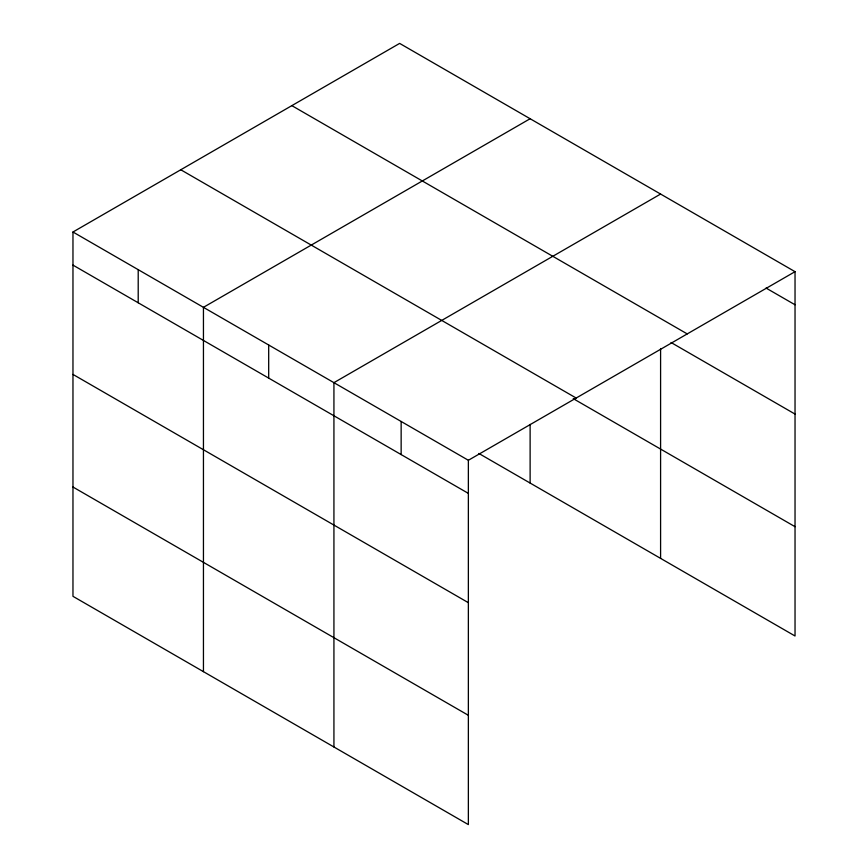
<?xml version="1.0" encoding="UTF-8"?>
<svg xmlns="http://www.w3.org/2000/svg" width="868" height="868" viewBox="0 0 868 868"><rect width="100%" height="100%" fill="white"/><g stroke="black" fill="none" stroke-linecap="round" stroke-linejoin="round"><path stroke-width="1.3" d="M72.966 232.006L468.362 460.279L468.362 824.6L72.966 596.327L72.966 232.006L399.638 43.4L795.034 271.673L795.034 635.994L478.865 453.465M530.12 118.732L203.448 307.326L203.448 671.658M660.591 194.063L333.93 382.658L333.93 746.99M468.362 460.279L795.034 271.673M766.053 288.057L795.034 304.776M291.843 105.636L687.228 333.909M671.029 342.491L795.034 414.079M180.772 169.759L576.157 398.032M573.227 398.64L795.034 526.692M72.966 265.109L468.362 493.382M72.966 374.412L468.362 602.685M72.966 487.024L468.362 715.297M660.591 348.535L660.591 558.384M530.12 424.409L530.12 483.053M401.146 421.468L401.146 454.572M268.689 344.997L268.689 378.101M138.207 269.666L138.207 302.769"/></g></svg>
